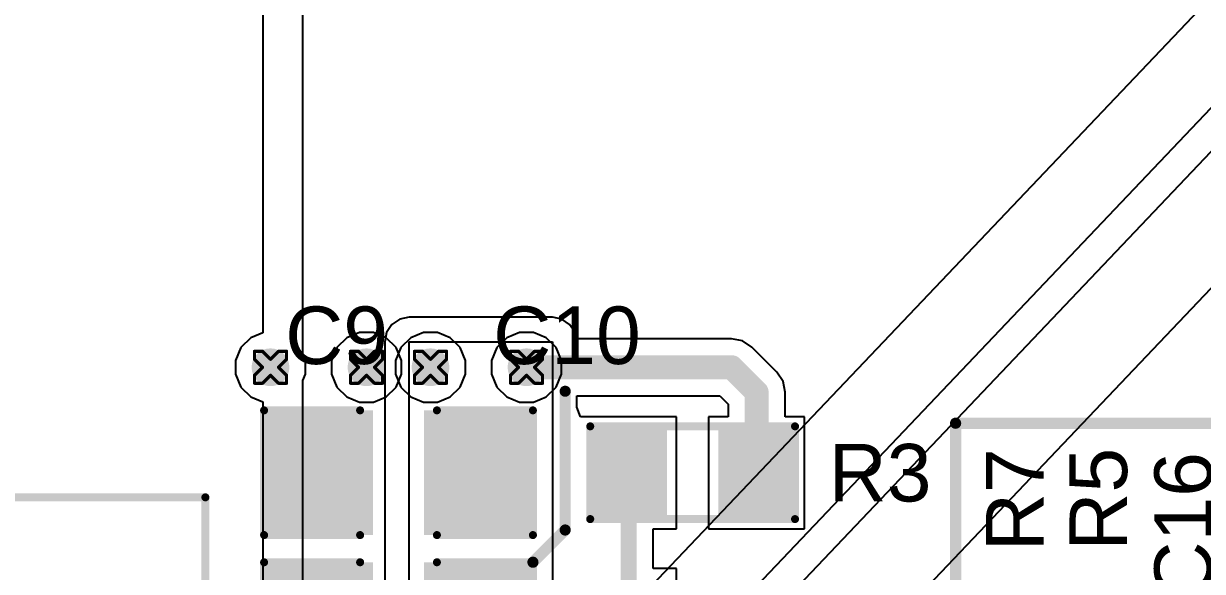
# Model space of a CAD drawing. Header units: inches. Extents: x -11 to 5379, y 0 to 5429.
# Drawn here: x 275.63 to 294.34, y 68.51 to 77.21 of the extents above; entities that cross this region are included whole.
import ezdxf

# ---------------------------------------------------------------- set-up
doc = ezdxf.new("R2010")
doc.units = ezdxf.units.IN
for name, color, linetype in [('Bottom Layer', 5, 'Continuous'), ('Drill Drawing', 1, 'Continuous'), ('GND', 16, 'Continuous'), ('PWR', 76, 'Continuous'), ('Top Layer', 1, 'Continuous'), ('Top Overlay', 2, 'Continuous'), ('Top Paste', 8, 'Continuous'), ('Top Solder', 216, 'Continuous'), ('Via Holes', 16, 'Continuous')]:
    doc.layers.add(name, color=color, linetype=linetype)
doc.styles.add('Arial', font='', dxfattribs={"height": 0.2})
doc.styles.get('Arial').set_extended_font_data('Arial')

# ---------------------------------------------------------------- blocks, each defined once
blk = doc.blocks.new('13_WQFN_HR__3_2__107')
at = {"layer": 'Top Solder'}
for p in [(-0.423, 1.047), (1.31, 1.075), (1.302, -1.253), (-0.423, -1.678)]:
    blk.add_line(p, (5365.845, -5095.971), dxfattribs=at)
blk = doc.blocks.new('RES_0805_113')
at = {"layer": 'Top Layer'}
for points in [[(-1.524, 0.635), (-0.508, 0.635), (-0.508, -0.635), (-1.524, -0.635)], [(0.508, 0.635), (1.524, 0.635), (1.524, -0.635), (0.508, -0.635)]]:
    blk.add_hatch(color=1, dxfattribs=at).paths.add_polyline_path(points)
at = {"layer": 'Top Paste'}
for points in [[(-1.524, 0.635), (-0.508, 0.635), (-0.508, -0.635), (-1.524, -0.635)], [(0.508, 0.635), (1.524, 0.635), (1.524, -0.635), (0.508, -0.635)]]:
    blk.add_hatch(color=8, dxfattribs=at).paths.add_polyline_path(points)
at = {"layer": 'Top Solder'}
for points in [[(-1.6256, 0.7366), (-0.4064, 0.7366), (-0.4064, -0.7366), (-1.6256, -0.7366)], [(0.4064, 0.7366), (1.6256, 0.7366), (1.6256, -0.7366), (0.4064, -0.7366)]]:
    blk.add_hatch(color=216, dxfattribs=at).paths.add_polyline_path(points)
at = {"layer": 'Top Overlay'}
for points in [[(-1.6256, 0.7366, 0.127, 0.127, 0), (1.6256, 0.7366, 0.127, 0.127, 0)], [(-1.6256, -0.7366, 0.127, 0.127, 0), (-1.6256, 0.7366, 0.127, 0.127, 0)], [(1.6256, -0.7366, 0.127, 0.127, 0), (1.6256, 0.7366, 0.127, 0.127, 0)], [(-1.6256, -0.7366, 0.127, 0.127, 0), (1.6256, -0.7366, 0.127, 0.127, 0)]]:
    blk.add_lwpolyline(points, format="xyseb", dxfattribs=at)
for points in [[(-1.65735, 0.7366, 0.0635, 0.0635, 1), (-1.59385, 0.7366, 0.0635, 0.0635, 1)], [(-1.65735, 0.7366, 0.0635, 0.0635, 1), (-1.59385, 0.7366, 0.0635, 0.0635, 1)], [(1.59385, 0.7366, 0.0635, 0.0635, 1), (1.65735, 0.7366, 0.0635, 0.0635, 1)], [(1.59385, 0.7366, 0.0635, 0.0635, 1), (1.65735, 0.7366, 0.0635, 0.0635, 1)], [(-1.65735, -0.7366, 0.0635, 0.0635, 1), (-1.59385, -0.7366, 0.0635, 0.0635, 1)], [(-1.65735, -0.7366, 0.0635, 0.0635, 1), (-1.59385, -0.7366, 0.0635, 0.0635, 1)], [(1.59385, -0.7366, 0.0635, 0.0635, 1), (1.65735, -0.7366, 0.0635, 0.0635, 1)], [(1.59385, -0.7366, 0.0635, 0.0635, 1), (1.65735, -0.7366, 0.0635, 0.0635, 1)]]:
    blk.add_lwpolyline(points, format="xyseb", close=True, dxfattribs=at)
blk = doc.blocks.new('SRP1265A_150M_116')
at = {"layer": 'Top Layer'}
for points in [[(-7.09, 2.91), (-4.166, 2.91), (-4.166, -2.91), (-7.09, -2.91)], [(4.166, 2.91), (7.09, 2.91), (7.09, -2.91), (4.166, -2.91)]]:
    blk.add_hatch(color=1, dxfattribs=at).paths.add_polyline_path(points)
at = {"layer": 'Top Paste'}
for points in [[(-7.09, 2.91), (-4.166, 2.91), (-4.166, -2.91), (-7.09, -2.91)], [(4.166, 2.91), (7.09, 2.91), (7.09, -2.91), (4.166, -2.91)]]:
    blk.add_hatch(color=8, dxfattribs=at).paths.add_polyline_path(points)
at = {"layer": 'Top Solder'}
for points in [[(-7.141, 2.961), (-4.115, 2.961), (-4.115, -2.961), (-7.141, -2.961)], [(4.115, 2.961), (7.141, 2.961), (7.141, -2.961), (4.115, -2.961)]]:
    blk.add_hatch(color=216, dxfattribs=at).paths.add_polyline_path(points)
at = {"layer": 'Top Overlay'}
for points in [[(-6.326, 6.326, 0.127, 0.127, 0), (6.326, 6.326, 0.127, 0.127, 0)], [(-6.326, 3.062, 0.127, 0.127, 0), (-6.326, 6.326, 0.127, 0.127, 0)], [(6.326, 3.062, 0.127, 0.127, 0), (6.326, 6.326, 0.127, 0.127, 0)], [(-6.326, -6.326, 0.127, 0.127, 0), (-6.326, -3.062, 0.127, 0.127, 0)], [(6.326, -6.326, 0.127, 0.127, 0), (6.326, -3.062, 0.127, 0.127, 0)], [(-6.326, -6.326, 0.127, 0.127, 0), (6.326, -6.326, 0.127, 0.127, 0)]]:
    blk.add_lwpolyline(points, format="xyseb", dxfattribs=at)
for points in [[(-6.358, 6.326, 0.0635, 0.0635, 1), (-6.294, 6.326, 0.0635, 0.0635, 1)], [(-6.358, 6.326, 0.0635, 0.0635, 1), (-6.294, 6.326, 0.0635, 0.0635, 1)], [(6.294, 6.326, 0.0635, 0.0635, 1), (6.358, 6.326, 0.0635, 0.0635, 1)], [(6.294, 6.326, 0.0635, 0.0635, 1), (6.358, 6.326, 0.0635, 0.0635, 1)], [(-6.358, 3.062, 0.0635, 0.0635, 1), (-6.294, 3.062, 0.0635, 0.0635, 1)], [(6.294, 3.062, 0.0635, 0.0635, 1), (6.358, 3.062, 0.0635, 0.0635, 1)], [(-6.358, -3.062, 0.0635, 0.0635, 1), (-6.294, -3.062, 0.0635, 0.0635, 1)], [(6.294, -3.062, 0.0635, 0.0635, 1), (6.358, -3.062, 0.0635, 0.0635, 1)], [(-6.358, -6.326, 0.0635, 0.0635, 1), (-6.294, -6.326, 0.0635, 0.0635, 1)], [(-6.358, -6.326, 0.0635, 0.0635, 1), (-6.294, -6.326, 0.0635, 0.0635, 1)], [(6.294, -6.326, 0.0635, 0.0635, 1), (6.358, -6.326, 0.0635, 0.0635, 1)], [(6.294, -6.326, 0.0635, 0.0635, 1), (6.358, -6.326, 0.0635, 0.0635, 1)]]:
    blk.add_lwpolyline(points, format="xyseb", close=True, dxfattribs=at)
blk = doc.blocks.new('C___1206_706')
at = {"layer": 'Top Layer'}
for points in [[(-2.032, 0.889), (-0.508, 0.889), (-0.508, -0.889), (-2.032, -0.889)], [(0.508, 0.889), (2.032, 0.889), (2.032, -0.889), (0.508, -0.889)]]:
    blk.add_hatch(color=1, dxfattribs=at).paths.add_polyline_path(points)
at = {"layer": 'Top Paste'}
for points in [[(-2.032, 0.889), (-0.508, 0.889), (-0.508, -0.889), (-2.032, -0.889)], [(0.508, 0.889), (2.032, 0.889), (2.032, -0.889), (0.508, -0.889)]]:
    blk.add_hatch(color=8, dxfattribs=at).paths.add_polyline_path(points)
at = {"layer": 'Top Solder'}
for points in [[(-2.1336, 0.9906), (-0.4064, 0.9906), (-0.4064, -0.9906), (-2.1336, -0.9906)], [(0.4064, 0.9906), (2.1336, 0.9906), (2.1336, -0.9906), (0.4064, -0.9906)]]:
    blk.add_hatch(color=216, dxfattribs=at).paths.add_polyline_path(points)
at = {"layer": 'Top Overlay'}
for points in [[(-2.1336, 0.9906, 0.127, 0.127, 0), (-0.6096, 0.9906, 0.127, 0.127, 0)], [(-2.1336, -0.9906, 0.127, 0.127, 0), (-2.1336, 0.9906, 0.127, 0.127, 0)], [(0.6096, 0.9906, 0.127, 0.127, 0), (2.1336, 0.9906, 0.127, 0.127, 0)], [(2.1336, -0.9906, 0.127, 0.127, 0), (2.1336, 0.9906, 0.127, 0.127, 0)], [(-2.1336, -0.9906, 0.127, 0.127, 0), (-0.6096, -0.9906, 0.127, 0.127, 0)], [(0.6096, -0.9906, 0.127, 0.127, 0), (2.1336, -0.9906, 0.127, 0.127, 0)]]:
    blk.add_lwpolyline(points, format="xyseb", dxfattribs=at)
for points in [[(-2.16535, 0.9906, 0.0635, 0.0635, 1), (-2.10185, 0.9906, 0.0635, 0.0635, 1)], [(-2.16535, 0.9906, 0.0635, 0.0635, 1), (-2.10185, 0.9906, 0.0635, 0.0635, 1)], [(-0.64135, 0.9906, 0.0635, 0.0635, 1), (-0.57785, 0.9906, 0.0635, 0.0635, 1)], [(0.57785, 0.9906, 0.0635, 0.0635, 1), (0.64135, 0.9906, 0.0635, 0.0635, 1)], [(2.10185, 0.9906, 0.0635, 0.0635, 1), (2.16535, 0.9906, 0.0635, 0.0635, 1)], [(2.10185, 0.9906, 0.0635, 0.0635, 1), (2.16535, 0.9906, 0.0635, 0.0635, 1)], [(-2.16535, -0.9906, 0.0635, 0.0635, 1), (-2.10185, -0.9906, 0.0635, 0.0635, 1)], [(-2.16535, -0.9906, 0.0635, 0.0635, 1), (-2.10185, -0.9906, 0.0635, 0.0635, 1)], [(-0.64135, -0.9906, 0.0635, 0.0635, 1), (-0.57785, -0.9906, 0.0635, 0.0635, 1)], [(0.57785, -0.9906, 0.0635, 0.0635, 1), (0.64135, -0.9906, 0.0635, 0.0635, 1)], [(2.10185, -0.9906, 0.0635, 0.0635, 1), (2.16535, -0.9906, 0.0635, 0.0635, 1)], [(2.10185, -0.9906, 0.0635, 0.0635, 1), (2.16535, -0.9906, 0.0635, 0.0635, 1)]]:
    blk.add_lwpolyline(points, format="xyseb", close=True, dxfattribs=at)
blk = doc.blocks.new('C___1206_707')
at = {"layer": 'Top Layer'}
for points in [[(-2.032, 0.889), (-0.508, 0.889), (-0.508, -0.889), (-2.032, -0.889)], [(0.508, 0.889), (2.032, 0.889), (2.032, -0.889), (0.508, -0.889)]]:
    blk.add_hatch(color=1, dxfattribs=at).paths.add_polyline_path(points)
at = {"layer": 'Top Paste'}
for points in [[(-2.032, 0.889), (-0.508, 0.889), (-0.508, -0.889), (-2.032, -0.889)], [(0.508, 0.889), (2.032, 0.889), (2.032, -0.889), (0.508, -0.889)]]:
    blk.add_hatch(color=8, dxfattribs=at).paths.add_polyline_path(points)
at = {"layer": 'Top Solder'}
for points in [[(-2.1336, 0.9906), (-0.4064, 0.9906), (-0.4064, -0.9906), (-2.1336, -0.9906)], [(0.4064, 0.9906), (2.1336, 0.9906), (2.1336, -0.9906), (0.4064, -0.9906)]]:
    blk.add_hatch(color=216, dxfattribs=at).paths.add_polyline_path(points)
at = {"layer": 'Top Overlay'}
for points in [[(-2.1336, -0.9906, 0.127, 0.127, 0), (-2.1336, 0.9906, 0.127, 0.127, 0)], [(-2.1336, 0.9906, 0.127, 0.127, 0), (-0.6096, 0.9906, 0.127, 0.127, 0)], [(0.6096, 0.9906, 0.127, 0.127, 0), (2.1336, 0.9906, 0.127, 0.127, 0)], [(2.1336, -0.9906, 0.127, 0.127, 0), (2.1336, 0.9906, 0.127, 0.127, 0)], [(-2.1336, -0.9906, 0.127, 0.127, 0), (-0.6096, -0.9906, 0.127, 0.127, 0)], [(0.6096, -0.9906, 0.127, 0.127, 0), (2.1336, -0.9906, 0.127, 0.127, 0)]]:
    blk.add_lwpolyline(points, format="xyseb", dxfattribs=at)
for points in [[(-2.16535, 0.9906, 0.0635, 0.0635, 1), (-2.10185, 0.9906, 0.0635, 0.0635, 1)], [(-2.16535, 0.9906, 0.0635, 0.0635, 1), (-2.10185, 0.9906, 0.0635, 0.0635, 1)], [(-0.64135, 0.9906, 0.0635, 0.0635, 1), (-0.57785, 0.9906, 0.0635, 0.0635, 1)], [(0.57785, 0.9906, 0.0635, 0.0635, 1), (0.64135, 0.9906, 0.0635, 0.0635, 1)], [(2.10185, 0.9906, 0.0635, 0.0635, 1), (2.16535, 0.9906, 0.0635, 0.0635, 1)], [(2.10185, 0.9906, 0.0635, 0.0635, 1), (2.16535, 0.9906, 0.0635, 0.0635, 1)], [(-2.16535, -0.9906, 0.0635, 0.0635, 1), (-2.10185, -0.9906, 0.0635, 0.0635, 1)], [(-2.16535, -0.9906, 0.0635, 0.0635, 1), (-2.10185, -0.9906, 0.0635, 0.0635, 1)], [(-0.64135, -0.9906, 0.0635, 0.0635, 1), (-0.57785, -0.9906, 0.0635, 0.0635, 1)], [(0.57785, -0.9906, 0.0635, 0.0635, 1), (0.64135, -0.9906, 0.0635, 0.0635, 1)], [(2.10185, -0.9906, 0.0635, 0.0635, 1), (2.16535, -0.9906, 0.0635, 0.0635, 1)], [(2.10185, -0.9906, 0.0635, 0.0635, 1), (2.16535, -0.9906, 0.0635, 0.0635, 1)]]:
    blk.add_lwpolyline(points, format="xyseb", close=True, dxfattribs=at)

msp = doc.modelspace()

# ---------------------------------------------------------------- hatches: boundary and pattern name
at = {"layer": 'Bottom Layer'}
h = msp.add_hatch(color=5, dxfattribs=at)
edge = h.paths.add_edge_path()
edge.add_arc((279.548, 71.755), 0.3, 0, 360)
h = msp.add_hatch(color=5, dxfattribs=at)
edge = h.paths.add_edge_path()
edge.add_arc((281.072, 71.755), 0.3, 0, 360)
h = msp.add_hatch(color=5, dxfattribs=at)
edge = h.paths.add_edge_path()
edge.add_arc((282.088, 71.755), 0.3, 0, 360)
h = msp.add_hatch(color=5, dxfattribs=at)
edge = h.paths.add_edge_path()
edge.add_arc((283.612, 71.755), 0.3, 0, 360)
at = {"layer": 'GND'}
h = msp.add_hatch(color=16, dxfattribs=at)
edge = h.paths.add_edge_path()
edge.add_arc((279.548, 71.755), 0.3, 0, 360)
h = msp.add_hatch(color=16, dxfattribs=at)
edge = h.paths.add_edge_path()
edge.add_arc((281.072, 71.755), 0.3, 0, 360)
h = msp.add_hatch(color=16, dxfattribs=at)
edge = h.paths.add_edge_path()
edge.add_arc((282.088, 71.755), 0.3, 0, 360)
h = msp.add_hatch(color=16, dxfattribs=at)
edge = h.paths.add_edge_path()
edge.add_arc((283.612, 71.755), 0.3, 0, 360)
at = {"layer": 'PWR'}
h = msp.add_hatch(color=76, dxfattribs=at)
edge = h.paths.add_edge_path()
edge.add_arc((279.548, 71.755), 0.3, 0, 360)
h = msp.add_hatch(color=76, dxfattribs=at)
edge = h.paths.add_edge_path()
edge.add_arc((281.072, 71.755), 0.3, 0, 360)
h = msp.add_hatch(color=76, dxfattribs=at)
edge = h.paths.add_edge_path()
edge.add_arc((282.088, 71.755), 0.3, 0, 360)
h = msp.add_hatch(color=76, dxfattribs=at)
edge = h.paths.add_edge_path()
edge.add_arc((283.612, 71.755), 0.3, 0, 360)
at = {"layer": 'Top Layer'}
h = msp.add_hatch(color=1, dxfattribs=at)
edge = h.paths.add_edge_path()
edge.add_arc((279.548, 71.755), 0.3, 0, 360)
h = msp.add_hatch(color=1, dxfattribs=at)
edge = h.paths.add_edge_path()
edge.add_arc((281.072, 71.755), 0.3, 0, 360)
h = msp.add_hatch(color=1, dxfattribs=at)
edge = h.paths.add_edge_path()
edge.add_arc((282.088, 71.755), 0.3, 0, 360)
h = msp.add_hatch(color=1, dxfattribs=at)
edge = h.paths.add_edge_path()
edge.add_arc((283.612, 71.755), 0.3, 0, 360)
at = {"layer": 'Via Holes'}
h = msp.add_hatch(color=7, dxfattribs=at)
edge = h.paths.add_edge_path()
edge.add_arc((279.548, 71.755), 0.15, 0, 360)
h = msp.add_hatch(color=7, dxfattribs=at)
edge = h.paths.add_edge_path()
edge.add_arc((281.072, 71.755), 0.15, 0, 360)
h = msp.add_hatch(color=7, dxfattribs=at)
edge = h.paths.add_edge_path()
edge.add_arc((282.088, 71.755), 0.15, 0, 360)
h = msp.add_hatch(color=7, dxfattribs=at)
edge = h.paths.add_edge_path()
edge.add_arc((283.612, 71.755), 0.15, 0, 360)

# ---------------------------------------------------------------- linework, layer by layer
at = {"layer": 'Bottom Layer'}
for p, q in [((281.978, 72.309), (281.775, 72.225)), ((282.199, 72.309), (281.978, 72.309)), ((282.402, 72.225), (282.199, 72.309)), ((283.502, 72.309), (283.299, 72.225)), ((283.723, 72.309), (283.502, 72.309)), ((283.926, 72.225), (283.723, 72.309)), ((281.619, 72.069), (281.534, 71.865)), ((281.775, 72.225), (281.619, 72.069)), ((282.558, 72.069), (282.402, 72.225)), ((282.642, 71.865), (282.558, 72.069)), ((283.143, 72.069), (283.058, 71.865)), ((283.299, 72.225), (283.143, 72.069)), ((284.082, 72.069), (283.926, 72.225)), ((284.166, 71.865), (284.082, 72.069)), ((281.534, 71.865), (281.534, 71.645)), ((282.642, 71.645), (282.642, 71.865)), ((283.058, 71.865), (283.058, 71.645)), ((284.166, 71.645), (284.166, 71.865)), ((281.534, 71.645), (281.619, 71.441)), ((282.558, 71.441), (282.642, 71.645)), ((283.058, 71.645), (283.143, 71.441)), ((284.082, 71.441), (284.166, 71.645)), ((281.619, 71.441), (281.775, 71.285)), ((282.402, 71.285), (282.558, 71.441)), ((283.143, 71.441), (283.299, 71.285)), ((283.926, 71.285), (284.082, 71.441)), ((281.775, 71.285), (281.978, 71.201)), ((281.978, 71.201), (282.199, 71.201)), ((282.199, 71.201), (282.402, 71.285)), ((283.299, 71.285), (283.502, 71.201)), ((283.502, 71.201), (283.723, 71.201)), ((283.723, 71.201), (283.926, 71.285))]:
    msp.add_line(p, q, dxfattribs=at)
at = {"layer": 'Drill Drawing'}
for points in [[(279.294, 71.882, 0.0508, 0.0508, 0), (279.294, 72.009, 0.0508, 0.0508, 0)], [(279.294, 72.009, 0.0508, 0.0508, 0), (279.421, 72.009, 0.0508, 0.0508, 0)], [(279.294, 71.882, 0.0508, 0.0508, 0), (279.421, 71.755, 0.0508, 0.0508, 0)], [(279.421, 72.009, 0.0508, 0.0508, 0), (279.548, 71.882, 0.0508, 0.0508, 0)], [(279.548, 71.882, 0.0508, 0.0508, 0), (279.675, 72.009, 0.0508, 0.0508, 0)], [(279.675, 72.009, 0.0508, 0.0508, 0), (279.802, 72.009, 0.0508, 0.0508, 0)], [(279.675, 71.755, 0.0508, 0.0508, 0), (279.802, 71.882, 0.0508, 0.0508, 0)], [(279.802, 71.882, 0.0508, 0.0508, 0), (279.802, 72.009, 0.0508, 0.0508, 0)], [(280.818, 71.882, 0.0508, 0.0508, 0), (280.818, 72.009, 0.0508, 0.0508, 0)], [(280.818, 72.009, 0.0508, 0.0508, 0), (280.945, 72.009, 0.0508, 0.0508, 0)], [(280.818, 71.882, 0.0508, 0.0508, 0), (280.945, 71.755, 0.0508, 0.0508, 0)], [(280.945, 72.009, 0.0508, 0.0508, 0), (281.072, 71.882, 0.0508, 0.0508, 0)], [(281.072, 71.882, 0.0508, 0.0508, 0), (281.199, 72.009, 0.0508, 0.0508, 0)], [(281.199, 72.009, 0.0508, 0.0508, 0), (281.326, 72.009, 0.0508, 0.0508, 0)], [(281.199, 71.755, 0.0508, 0.0508, 0), (281.326, 71.882, 0.0508, 0.0508, 0)], [(281.326, 71.882, 0.0508, 0.0508, 0), (281.326, 72.009, 0.0508, 0.0508, 0)], [(281.834, 71.882, 0.0508, 0.0508, 0), (281.834, 72.009, 0.0508, 0.0508, 0)], [(281.834, 72.009, 0.0508, 0.0508, 0), (281.961, 72.009, 0.0508, 0.0508, 0)], [(281.834, 71.882, 0.0508, 0.0508, 0), (281.961, 71.755, 0.0508, 0.0508, 0)], [(281.961, 72.009, 0.0508, 0.0508, 0), (282.088, 71.882, 0.0508, 0.0508, 0)], [(282.088, 71.882, 0.0508, 0.0508, 0), (282.215, 72.009, 0.0508, 0.0508, 0)], [(282.215, 72.009, 0.0508, 0.0508, 0), (282.342, 72.009, 0.0508, 0.0508, 0)], [(282.215, 71.755, 0.0508, 0.0508, 0), (282.342, 71.882, 0.0508, 0.0508, 0)], [(282.342, 71.882, 0.0508, 0.0508, 0), (282.342, 72.009, 0.0508, 0.0508, 0)], [(283.358, 71.882, 0.0508, 0.0508, 0), (283.358, 72.009, 0.0508, 0.0508, 0)], [(283.358, 72.009, 0.0508, 0.0508, 0), (283.485, 72.009, 0.0508, 0.0508, 0)], [(283.358, 71.882, 0.0508, 0.0508, 0), (283.485, 71.755, 0.0508, 0.0508, 0)], [(283.485, 72.009, 0.0508, 0.0508, 0), (283.612, 71.882, 0.0508, 0.0508, 0)], [(283.612, 71.882, 0.0508, 0.0508, 0), (283.739, 72.009, 0.0508, 0.0508, 0)], [(283.739, 72.009, 0.0508, 0.0508, 0), (283.866, 72.009, 0.0508, 0.0508, 0)], [(283.739, 71.755, 0.0508, 0.0508, 0), (283.866, 71.882, 0.0508, 0.0508, 0)], [(283.866, 71.882, 0.0508, 0.0508, 0), (283.866, 72.009, 0.0508, 0.0508, 0)], [(279.294, 71.628, 0.0508, 0.0508, 0), (279.421, 71.755, 0.0508, 0.0508, 0)], [(279.675, 71.755, 0.0508, 0.0508, 0), (279.802, 71.628, 0.0508, 0.0508, 0)], [(280.818, 71.628, 0.0508, 0.0508, 0), (280.945, 71.755, 0.0508, 0.0508, 0)], [(281.199, 71.755, 0.0508, 0.0508, 0), (281.326, 71.628, 0.0508, 0.0508, 0)], [(281.834, 71.628, 0.0508, 0.0508, 0), (281.961, 71.755, 0.0508, 0.0508, 0)], [(282.215, 71.755, 0.0508, 0.0508, 0), (282.342, 71.628, 0.0508, 0.0508, 0)], [(283.358, 71.628, 0.0508, 0.0508, 0), (283.485, 71.755, 0.0508, 0.0508, 0)], [(283.739, 71.755, 0.0508, 0.0508, 0), (283.866, 71.628, 0.0508, 0.0508, 0)], [(279.294, 71.501, 0.0508, 0.0508, 0), (279.294, 71.628, 0.0508, 0.0508, 0)], [(279.294, 71.501, 0.0508, 0.0508, 0), (279.421, 71.501, 0.0508, 0.0508, 0)], [(279.421, 71.501, 0.0508, 0.0508, 0), (279.548, 71.628, 0.0508, 0.0508, 0)], [(279.548, 71.628, 0.0508, 0.0508, 0), (279.675, 71.501, 0.0508, 0.0508, 0)], [(279.675, 71.501, 0.0508, 0.0508, 0), (279.802, 71.501, 0.0508, 0.0508, 0)], [(279.802, 71.501, 0.0508, 0.0508, 0), (279.802, 71.628, 0.0508, 0.0508, 0)], [(280.818, 71.501, 0.0508, 0.0508, 0), (280.818, 71.628, 0.0508, 0.0508, 0)], [(280.818, 71.501, 0.0508, 0.0508, 0), (280.945, 71.501, 0.0508, 0.0508, 0)], [(280.945, 71.501, 0.0508, 0.0508, 0), (281.072, 71.628, 0.0508, 0.0508, 0)], [(281.072, 71.628, 0.0508, 0.0508, 0), (281.199, 71.501, 0.0508, 0.0508, 0)], [(281.199, 71.501, 0.0508, 0.0508, 0), (281.326, 71.501, 0.0508, 0.0508, 0)], [(281.326, 71.501, 0.0508, 0.0508, 0), (281.326, 71.628, 0.0508, 0.0508, 0)], [(281.834, 71.501, 0.0508, 0.0508, 0), (281.834, 71.628, 0.0508, 0.0508, 0)], [(281.834, 71.501, 0.0508, 0.0508, 0), (281.961, 71.501, 0.0508, 0.0508, 0)], [(281.961, 71.501, 0.0508, 0.0508, 0), (282.088, 71.628, 0.0508, 0.0508, 0)], [(282.088, 71.628, 0.0508, 0.0508, 0), (282.215, 71.501, 0.0508, 0.0508, 0)], [(282.215, 71.501, 0.0508, 0.0508, 0), (282.342, 71.501, 0.0508, 0.0508, 0)], [(282.342, 71.501, 0.0508, 0.0508, 0), (282.342, 71.628, 0.0508, 0.0508, 0)], [(283.358, 71.501, 0.0508, 0.0508, 0), (283.358, 71.628, 0.0508, 0.0508, 0)], [(283.358, 71.501, 0.0508, 0.0508, 0), (283.485, 71.501, 0.0508, 0.0508, 0)], [(283.485, 71.501, 0.0508, 0.0508, 0), (283.612, 71.628, 0.0508, 0.0508, 0)], [(283.612, 71.628, 0.0508, 0.0508, 0), (283.739, 71.501, 0.0508, 0.0508, 0)], [(283.739, 71.501, 0.0508, 0.0508, 0), (283.866, 71.501, 0.0508, 0.0508, 0)], [(283.866, 71.501, 0.0508, 0.0508, 0), (283.866, 71.628, 0.0508, 0.0508, 0)]]:
    msp.add_lwpolyline(points, format="xyseb", dxfattribs=at)
for points in [[(279.282, 72.009, 0.0254, 0.0254, 1), (279.307, 72.009, 0.0254, 0.0254, 1)], [(279.282, 72.009, 0.0254, 0.0254, 1), (279.307, 72.009, 0.0254, 0.0254, 1)], [(279.282, 71.882, 0.0254, 0.0254, 1), (279.307, 71.882, 0.0254, 0.0254, 1)], [(279.282, 71.882, 0.0254, 0.0254, 1), (279.307, 71.882, 0.0254, 0.0254, 1)], [(279.409, 72.009, 0.0254, 0.0254, 1), (279.434, 72.009, 0.0254, 0.0254, 1)], [(279.409, 72.009, 0.0254, 0.0254, 1), (279.434, 72.009, 0.0254, 0.0254, 1)], [(279.536, 71.882, 0.0254, 0.0254, 1), (279.561, 71.882, 0.0254, 0.0254, 1)], [(279.536, 71.882, 0.0254, 0.0254, 1), (279.561, 71.882, 0.0254, 0.0254, 1)], [(279.663, 72.009, 0.0254, 0.0254, 1), (279.688, 72.009, 0.0254, 0.0254, 1)], [(279.663, 72.009, 0.0254, 0.0254, 1), (279.688, 72.009, 0.0254, 0.0254, 1)], [(279.79, 72.009, 0.0254, 0.0254, 1), (279.815, 72.009, 0.0254, 0.0254, 1)], [(279.79, 72.009, 0.0254, 0.0254, 1), (279.815, 72.009, 0.0254, 0.0254, 1)], [(279.79, 71.882, 0.0254, 0.0254, 1), (279.815, 71.882, 0.0254, 0.0254, 1)], [(279.79, 71.882, 0.0254, 0.0254, 1), (279.815, 71.882, 0.0254, 0.0254, 1)], [(280.806, 72.009, 0.0254, 0.0254, 1), (280.831, 72.009, 0.0254, 0.0254, 1)], [(280.806, 72.009, 0.0254, 0.0254, 1), (280.831, 72.009, 0.0254, 0.0254, 1)], [(280.806, 71.882, 0.0254, 0.0254, 1), (280.831, 71.882, 0.0254, 0.0254, 1)], [(280.806, 71.882, 0.0254, 0.0254, 1), (280.831, 71.882, 0.0254, 0.0254, 1)], [(280.933, 72.009, 0.0254, 0.0254, 1), (280.958, 72.009, 0.0254, 0.0254, 1)], [(280.933, 72.009, 0.0254, 0.0254, 1), (280.958, 72.009, 0.0254, 0.0254, 1)], [(281.06, 71.882, 0.0254, 0.0254, 1), (281.085, 71.882, 0.0254, 0.0254, 1)], [(281.06, 71.882, 0.0254, 0.0254, 1), (281.085, 71.882, 0.0254, 0.0254, 1)], [(281.187, 72.009, 0.0254, 0.0254, 1), (281.212, 72.009, 0.0254, 0.0254, 1)], [(281.187, 72.009, 0.0254, 0.0254, 1), (281.212, 72.009, 0.0254, 0.0254, 1)], [(281.314, 72.009, 0.0254, 0.0254, 1), (281.339, 72.009, 0.0254, 0.0254, 1)], [(281.314, 72.009, 0.0254, 0.0254, 1), (281.339, 72.009, 0.0254, 0.0254, 1)], [(281.314, 71.882, 0.0254, 0.0254, 1), (281.339, 71.882, 0.0254, 0.0254, 1)], [(281.314, 71.882, 0.0254, 0.0254, 1), (281.339, 71.882, 0.0254, 0.0254, 1)], [(281.822, 72.009, 0.0254, 0.0254, 1), (281.847, 72.009, 0.0254, 0.0254, 1)], [(281.822, 72.009, 0.0254, 0.0254, 1), (281.847, 72.009, 0.0254, 0.0254, 1)], [(281.822, 71.882, 0.0254, 0.0254, 1), (281.847, 71.882, 0.0254, 0.0254, 1)], [(281.822, 71.882, 0.0254, 0.0254, 1), (281.847, 71.882, 0.0254, 0.0254, 1)], [(281.949, 72.009, 0.0254, 0.0254, 1), (281.974, 72.009, 0.0254, 0.0254, 1)], [(281.949, 72.009, 0.0254, 0.0254, 1), (281.974, 72.009, 0.0254, 0.0254, 1)], [(282.076, 71.882, 0.0254, 0.0254, 1), (282.101, 71.882, 0.0254, 0.0254, 1)], [(282.076, 71.882, 0.0254, 0.0254, 1), (282.101, 71.882, 0.0254, 0.0254, 1)], [(282.203, 72.009, 0.0254, 0.0254, 1), (282.228, 72.009, 0.0254, 0.0254, 1)], [(282.203, 72.009, 0.0254, 0.0254, 1), (282.228, 72.009, 0.0254, 0.0254, 1)], [(282.33, 72.009, 0.0254, 0.0254, 1), (282.355, 72.009, 0.0254, 0.0254, 1)], [(282.33, 72.009, 0.0254, 0.0254, 1), (282.355, 72.009, 0.0254, 0.0254, 1)], [(282.33, 71.882, 0.0254, 0.0254, 1), (282.355, 71.882, 0.0254, 0.0254, 1)], [(282.33, 71.882, 0.0254, 0.0254, 1), (282.355, 71.882, 0.0254, 0.0254, 1)], [(283.346, 72.009, 0.0254, 0.0254, 1), (283.371, 72.009, 0.0254, 0.0254, 1)], [(283.346, 72.009, 0.0254, 0.0254, 1), (283.371, 72.009, 0.0254, 0.0254, 1)], [(283.346, 71.882, 0.0254, 0.0254, 1), (283.371, 71.882, 0.0254, 0.0254, 1)], [(283.346, 71.882, 0.0254, 0.0254, 1), (283.371, 71.882, 0.0254, 0.0254, 1)], [(283.473, 72.009, 0.0254, 0.0254, 1), (283.498, 72.009, 0.0254, 0.0254, 1)], [(283.473, 72.009, 0.0254, 0.0254, 1), (283.498, 72.009, 0.0254, 0.0254, 1)], [(283.6, 71.882, 0.0254, 0.0254, 1), (283.625, 71.882, 0.0254, 0.0254, 1)], [(283.6, 71.882, 0.0254, 0.0254, 1), (283.625, 71.882, 0.0254, 0.0254, 1)], [(283.727, 72.009, 0.0254, 0.0254, 1), (283.752, 72.009, 0.0254, 0.0254, 1)], [(283.727, 72.009, 0.0254, 0.0254, 1), (283.752, 72.009, 0.0254, 0.0254, 1)], [(283.854, 72.009, 0.0254, 0.0254, 1), (283.879, 72.009, 0.0254, 0.0254, 1)], [(283.854, 72.009, 0.0254, 0.0254, 1), (283.879, 72.009, 0.0254, 0.0254, 1)], [(283.854, 71.882, 0.0254, 0.0254, 1), (283.879, 71.882, 0.0254, 0.0254, 1)], [(283.854, 71.882, 0.0254, 0.0254, 1), (283.879, 71.882, 0.0254, 0.0254, 1)], [(279.409, 71.755, 0.0254, 0.0254, 1), (279.434, 71.755, 0.0254, 0.0254, 1)], [(279.409, 71.755, 0.0254, 0.0254, 1), (279.434, 71.755, 0.0254, 0.0254, 1)], [(279.663, 71.755, 0.0254, 0.0254, 1), (279.688, 71.755, 0.0254, 0.0254, 1)], [(279.663, 71.755, 0.0254, 0.0254, 1), (279.688, 71.755, 0.0254, 0.0254, 1)], [(280.933, 71.755, 0.0254, 0.0254, 1), (280.958, 71.755, 0.0254, 0.0254, 1)], [(280.933, 71.755, 0.0254, 0.0254, 1), (280.958, 71.755, 0.0254, 0.0254, 1)], [(281.187, 71.755, 0.0254, 0.0254, 1), (281.212, 71.755, 0.0254, 0.0254, 1)], [(281.187, 71.755, 0.0254, 0.0254, 1), (281.212, 71.755, 0.0254, 0.0254, 1)], [(281.949, 71.755, 0.0254, 0.0254, 1), (281.974, 71.755, 0.0254, 0.0254, 1)], [(281.949, 71.755, 0.0254, 0.0254, 1), (281.974, 71.755, 0.0254, 0.0254, 1)], [(282.203, 71.755, 0.0254, 0.0254, 1), (282.228, 71.755, 0.0254, 0.0254, 1)], [(282.203, 71.755, 0.0254, 0.0254, 1), (282.228, 71.755, 0.0254, 0.0254, 1)], [(283.473, 71.755, 0.0254, 0.0254, 1), (283.498, 71.755, 0.0254, 0.0254, 1)], [(283.473, 71.755, 0.0254, 0.0254, 1), (283.498, 71.755, 0.0254, 0.0254, 1)], [(283.727, 71.755, 0.0254, 0.0254, 1), (283.752, 71.755, 0.0254, 0.0254, 1)], [(283.727, 71.755, 0.0254, 0.0254, 1), (283.752, 71.755, 0.0254, 0.0254, 1)], [(279.282, 71.628, 0.0254, 0.0254, 1), (279.307, 71.628, 0.0254, 0.0254, 1)], [(279.282, 71.628, 0.0254, 0.0254, 1), (279.307, 71.628, 0.0254, 0.0254, 1)], [(279.282, 71.501, 0.0254, 0.0254, 1), (279.307, 71.501, 0.0254, 0.0254, 1)], [(279.282, 71.501, 0.0254, 0.0254, 1), (279.307, 71.501, 0.0254, 0.0254, 1)], [(279.409, 71.501, 0.0254, 0.0254, 1), (279.434, 71.501, 0.0254, 0.0254, 1)], [(279.409, 71.501, 0.0254, 0.0254, 1), (279.434, 71.501, 0.0254, 0.0254, 1)], [(279.536, 71.628, 0.0254, 0.0254, 1), (279.561, 71.628, 0.0254, 0.0254, 1)], [(279.536, 71.628, 0.0254, 0.0254, 1), (279.561, 71.628, 0.0254, 0.0254, 1)], [(279.663, 71.501, 0.0254, 0.0254, 1), (279.688, 71.501, 0.0254, 0.0254, 1)], [(279.663, 71.501, 0.0254, 0.0254, 1), (279.688, 71.501, 0.0254, 0.0254, 1)], [(279.79, 71.628, 0.0254, 0.0254, 1), (279.815, 71.628, 0.0254, 0.0254, 1)], [(279.79, 71.628, 0.0254, 0.0254, 1), (279.815, 71.628, 0.0254, 0.0254, 1)], [(279.79, 71.501, 0.0254, 0.0254, 1), (279.815, 71.501, 0.0254, 0.0254, 1)], [(279.79, 71.501, 0.0254, 0.0254, 1), (279.815, 71.501, 0.0254, 0.0254, 1)], [(280.806, 71.628, 0.0254, 0.0254, 1), (280.831, 71.628, 0.0254, 0.0254, 1)], [(280.806, 71.628, 0.0254, 0.0254, 1), (280.831, 71.628, 0.0254, 0.0254, 1)], [(280.806, 71.501, 0.0254, 0.0254, 1), (280.831, 71.501, 0.0254, 0.0254, 1)], [(280.806, 71.501, 0.0254, 0.0254, 1), (280.831, 71.501, 0.0254, 0.0254, 1)], [(280.933, 71.501, 0.0254, 0.0254, 1), (280.958, 71.501, 0.0254, 0.0254, 1)], [(280.933, 71.501, 0.0254, 0.0254, 1), (280.958, 71.501, 0.0254, 0.0254, 1)], [(281.06, 71.628, 0.0254, 0.0254, 1), (281.085, 71.628, 0.0254, 0.0254, 1)], [(281.06, 71.628, 0.0254, 0.0254, 1), (281.085, 71.628, 0.0254, 0.0254, 1)], [(281.187, 71.501, 0.0254, 0.0254, 1), (281.212, 71.501, 0.0254, 0.0254, 1)], [(281.187, 71.501, 0.0254, 0.0254, 1), (281.212, 71.501, 0.0254, 0.0254, 1)], [(281.314, 71.628, 0.0254, 0.0254, 1), (281.339, 71.628, 0.0254, 0.0254, 1)], [(281.314, 71.628, 0.0254, 0.0254, 1), (281.339, 71.628, 0.0254, 0.0254, 1)], [(281.314, 71.501, 0.0254, 0.0254, 1), (281.339, 71.501, 0.0254, 0.0254, 1)], [(281.314, 71.501, 0.0254, 0.0254, 1), (281.339, 71.501, 0.0254, 0.0254, 1)], [(281.822, 71.628, 0.0254, 0.0254, 1), (281.847, 71.628, 0.0254, 0.0254, 1)], [(281.822, 71.628, 0.0254, 0.0254, 1), (281.847, 71.628, 0.0254, 0.0254, 1)], [(281.822, 71.501, 0.0254, 0.0254, 1), (281.847, 71.501, 0.0254, 0.0254, 1)], [(281.822, 71.501, 0.0254, 0.0254, 1), (281.847, 71.501, 0.0254, 0.0254, 1)], [(281.949, 71.501, 0.0254, 0.0254, 1), (281.974, 71.501, 0.0254, 0.0254, 1)], [(281.949, 71.501, 0.0254, 0.0254, 1), (281.974, 71.501, 0.0254, 0.0254, 1)], [(282.076, 71.628, 0.0254, 0.0254, 1), (282.101, 71.628, 0.0254, 0.0254, 1)], [(282.076, 71.628, 0.0254, 0.0254, 1), (282.101, 71.628, 0.0254, 0.0254, 1)], [(282.203, 71.501, 0.0254, 0.0254, 1), (282.228, 71.501, 0.0254, 0.0254, 1)], [(282.203, 71.501, 0.0254, 0.0254, 1), (282.228, 71.501, 0.0254, 0.0254, 1)], [(282.33, 71.628, 0.0254, 0.0254, 1), (282.355, 71.628, 0.0254, 0.0254, 1)], [(282.33, 71.628, 0.0254, 0.0254, 1), (282.355, 71.628, 0.0254, 0.0254, 1)], [(282.33, 71.501, 0.0254, 0.0254, 1), (282.355, 71.501, 0.0254, 0.0254, 1)], [(282.33, 71.501, 0.0254, 0.0254, 1), (282.355, 71.501, 0.0254, 0.0254, 1)], [(283.346, 71.628, 0.0254, 0.0254, 1), (283.371, 71.628, 0.0254, 0.0254, 1)], [(283.346, 71.628, 0.0254, 0.0254, 1), (283.371, 71.628, 0.0254, 0.0254, 1)], [(283.346, 71.501, 0.0254, 0.0254, 1), (283.371, 71.501, 0.0254, 0.0254, 1)], [(283.346, 71.501, 0.0254, 0.0254, 1), (283.371, 71.501, 0.0254, 0.0254, 1)], [(283.473, 71.501, 0.0254, 0.0254, 1), (283.498, 71.501, 0.0254, 0.0254, 1)], [(283.473, 71.501, 0.0254, 0.0254, 1), (283.498, 71.501, 0.0254, 0.0254, 1)], [(283.6, 71.628, 0.0254, 0.0254, 1), (283.625, 71.628, 0.0254, 0.0254, 1)], [(283.6, 71.628, 0.0254, 0.0254, 1), (283.625, 71.628, 0.0254, 0.0254, 1)], [(283.727, 71.501, 0.0254, 0.0254, 1), (283.752, 71.501, 0.0254, 0.0254, 1)], [(283.727, 71.501, 0.0254, 0.0254, 1), (283.752, 71.501, 0.0254, 0.0254, 1)], [(283.854, 71.628, 0.0254, 0.0254, 1), (283.879, 71.628, 0.0254, 0.0254, 1)], [(283.854, 71.628, 0.0254, 0.0254, 1), (283.879, 71.628, 0.0254, 0.0254, 1)], [(283.854, 71.501, 0.0254, 0.0254, 1), (283.879, 71.501, 0.0254, 0.0254, 1)], [(283.854, 71.501, 0.0254, 0.0254, 1), (283.879, 71.501, 0.0254, 0.0254, 1)]]:
    msp.add_lwpolyline(points, format="xyseb", close=True, dxfattribs=at)
at = {"layer": 'GND'}
for p, q in [((281.978, 72.309), (281.775, 72.225)), ((282.199, 72.309), (281.978, 72.309)), ((282.402, 72.225), (282.199, 72.309)), ((283.502, 72.309), (283.299, 72.225)), ((283.723, 72.309), (283.502, 72.309)), ((283.926, 72.225), (283.723, 72.309)), ((281.619, 72.069), (281.534, 71.865)), ((281.775, 72.225), (281.619, 72.069)), ((282.558, 72.069), (282.402, 72.225)), ((282.642, 71.865), (282.558, 72.069)), ((283.143, 72.069), (283.058, 71.865)), ((283.299, 72.225), (283.143, 72.069)), ((284.082, 72.069), (283.926, 72.225)), ((284.166, 71.865), (284.082, 72.069)), ((281.534, 71.865), (281.534, 71.645)), ((282.642, 71.645), (282.642, 71.865)), ((283.058, 71.865), (283.058, 71.645)), ((284.166, 71.645), (284.166, 71.865)), ((281.534, 71.645), (281.619, 71.441)), ((282.558, 71.441), (282.642, 71.645)), ((283.058, 71.645), (283.143, 71.441)), ((284.082, 71.441), (284.166, 71.645)), ((281.619, 71.441), (281.775, 71.285)), ((282.402, 71.285), (282.558, 71.441)), ((283.143, 71.441), (283.299, 71.285)), ((283.926, 71.285), (284.082, 71.441)), ((281.775, 71.285), (281.978, 71.201)), ((281.978, 71.201), (282.199, 71.201)), ((282.199, 71.201), (282.402, 71.285)), ((283.299, 71.285), (283.502, 71.201)), ((283.502, 71.201), (283.723, 71.201)), ((283.723, 71.201), (283.926, 71.285))]:
    msp.add_line(p, q, dxfattribs=at)
at = {"layer": 'PWR'}
for p, q in [((280.06, 71.967), (280.06, 92.812)), ((279.425, 92.177), (279.425, 72.304)), ((279.425, 72.304), (279.235, 72.225)), ((280.962, 72.309), (280.759, 72.225)), ((281.183, 72.309), (280.962, 72.309)), ((281.386, 72.225), (281.183, 72.309)), ((279.079, 72.069), (278.994, 71.865)), ((279.235, 72.225), (279.079, 72.069)), ((280.603, 72.069), (280.518, 71.865)), ((280.759, 72.225), (280.603, 72.069)), ((281.542, 72.069), (281.386, 72.225)), ((281.626, 71.865), (281.542, 72.069)), ((278.994, 71.865), (278.994, 71.645)), ((280.102, 71.865), (280.06, 71.967)), ((280.102, 71.645), (280.102, 71.865)), ((280.518, 71.865), (280.518, 71.645)), ((281.626, 71.645), (281.626, 71.865)), ((278.994, 71.645), (279.079, 71.441)), ((280.06, 71.543), (280.102, 71.645)), ((280.06, 65.938), (280.06, 71.543)), ((280.518, 71.645), (280.603, 71.441)), ((281.542, 71.441), (281.626, 71.645)), ((279.079, 71.441), (279.235, 71.285)), ((280.603, 71.441), (280.759, 71.285)), ((281.386, 71.285), (281.542, 71.441)), ((279.235, 71.285), (279.425, 71.206)), ((279.425, 71.206), (279.425, 65.989)), ((280.759, 71.285), (280.962, 71.201)), ((280.962, 71.201), (281.183, 71.201)), ((281.183, 71.201), (281.386, 71.285))]:
    msp.add_line(p, q, dxfattribs=at)
at = {"layer": 'Top Layer'}
for p, q in [((281.475, 72.436), (281.391, 72.31)), ((281.601, 72.52), (281.475, 72.436)), ((281.75, 72.55), (281.601, 72.52)), ((284.023, 72.55), (281.75, 72.55)), ((284.171, 72.52), (284.023, 72.55)), ((284.297, 72.436), (284.171, 72.52)), ((284.382, 72.31), (284.297, 72.436)), ((281.391, 72.31), (281.361, 72.161)), ((284.402, 72.208), (284.382, 72.31)), ((281.361, 72.161), (281.361, 66.294)), ((281.75, 66.294), (281.75, 72.161)), ((281.75, 72.161), (284.023, 72.161)), ((284.023, 72.161), (284.023, 66.716)), ((286.868, 72.208), (284.402, 72.208)), ((287.041, 72.174), (286.868, 72.208)), ((287.188, 72.075), (287.041, 72.174)), ((287.585, 71.678), (287.188, 72.075)), ((287.684, 71.531), (287.585, 71.678)), ((287.585, 71.678), (287.585, 71.678)), ((287.718, 71.358), (287.684, 71.531)), ((284.411, 71.122), (284.411, 71.302)), ((284.411, 71.302), (286.68, 71.302)), ((286.68, 71.302), (286.812, 71.17)), ((287.718, 70.969), (287.718, 71.358)), ((284.471, 70.969), (284.411, 71.122)), ((286.812, 71.17), (286.812, 70.969)), ((285.995, 70.969), (284.471, 70.969)), ((285.995, 69.191), (285.995, 70.969)), ((286.812, 70.969), (286.503, 70.969)), ((286.503, 70.969), (286.503, 69.191)), ((288.027, 70.969), (287.718, 70.969)), ((288.027, 69.191), (288.027, 70.969)), ((285.621, 68.556), (285.621, 69.191)), ((285.621, 69.191), (285.995, 69.191)), ((286.503, 69.191), (288.027, 69.191)), ((285.995, 68.556), (285.621, 68.556)), ((285.995, 66.778), (285.995, 68.556))]:
    msp.add_line(p, q, dxfattribs=at)
for points in [[(283.612, 71.755, 0.381, 0.381, 0), (286.868, 71.755, 0.381, 0.381, 0)], [(286.868, 71.755, 0.381, 0.381, 0), (287.265, 71.358, 0.381, 0.381, 0)], [(287.265, 70.08, 0.381, 0.381, 0), (287.265, 71.358, 0.381, 0.381, 0)], [(285.233, 67.667, 0.254, 0.254, 0), (285.233, 70.08, 0.254, 0.254, 0)]]:
    msp.add_lwpolyline(points, format="xyseb", dxfattribs=at)
for points in [[(283.517, 71.755, 0.191, 0.191, 1), (283.708, 71.755, 0.191, 0.191, 1)], [(286.772, 71.755, 0.191, 0.191, 1), (286.963, 71.755, 0.191, 0.191, 1)], [(286.772, 71.755, 0.191, 0.191, 1), (286.963, 71.755, 0.191, 0.191, 1)], [(287.17, 71.358, 0.191, 0.191, 1), (287.36, 71.358, 0.191, 0.191, 1)], [(287.17, 71.358, 0.191, 0.191, 1), (287.36, 71.358, 0.191, 0.191, 1)], [(285.169, 70.08, 0.127, 0.127, 1), (285.296, 70.08, 0.127, 0.127, 1)], [(287.17, 70.08, 0.191, 0.191, 1), (287.36, 70.08, 0.191, 0.191, 1)]]:
    msp.add_lwpolyline(points, format="xyseb", close=True, dxfattribs=at)
at = {"layer": 'Top Overlay'}
for points in [[(284.226, 69.17, 0.178, 0.178, 0), (284.226, 71.374, 0.178, 0.178, 0)], [(290.424, 70.866, 0.178, 0.178, 0), (295.092, 70.866, 0.178, 0.178, 0)], [(290.424, 67.676, 0.178, 0.178, 0), (290.424, 70.866, 0.178, 0.178, 0)], [(283.714, 68.658, 0.178, 0.178, 0), (284.226, 69.17, 0.178, 0.178, 0)]]:
    msp.add_lwpolyline(points, format="xyseb", dxfattribs=at)
for points in [[(284.182, 71.374, 0.0889, 0.0889, 1), (284.27, 71.374, 0.0889, 0.0889, 1)], [(290.379, 70.866, 0.0889, 0.0889, 1), (290.468, 70.866, 0.0889, 0.0889, 1)], [(290.379, 70.866, 0.0889, 0.0889, 1), (290.468, 70.866, 0.0889, 0.0889, 1)], [(284.182, 69.17, 0.0889, 0.0889, 1), (284.27, 69.17, 0.0889, 0.0889, 1)], [(284.182, 69.17, 0.0889, 0.0889, 1), (284.27, 69.17, 0.0889, 0.0889, 1)], [(283.67, 68.658, 0.0889, 0.0889, 1), (283.758, 68.658, 0.0889, 0.0889, 1)]]:
    msp.add_lwpolyline(points, format="xyseb", close=True, dxfattribs=at)

# ---------------------------------------------------------------- block references
at = {"rotation": 90}
msp.add_blockref('13_WQFN_HR__3_2__107', (283.237, 63.363), dxfattribs=at)
for name, p in [('C___1206_707', (281.58, 70.08)), ('RES_0805_113', (286.249, 70.08)), ('SRP1265A_150M_116', (272.188, 63.363)), ('C___1206_706', (281.58, 67.667))]:
    msp.add_blockref(name, p)

# ---------------------------------------------------------------- texts
at = {"layer": 'Top Overlay', "style": 'Arial'}
for s, p in [('C9', (279.781, 71.806)), ('C10', (283.083, 71.806)), ('R3', (288.408, 69.623))]:
    msp.add_text(s, height=0.9144, dxfattribs=at).set_placement(p)
for s, p in [('R7', (291.82, 68.834)), ('R5', (293.146, 68.843)), ('C16', (294.493, 68.065))]:
    msp.add_text(s, height=0.9144, rotation=90, dxfattribs=at).set_placement(p)

doc.saveas('drawing.dxf')
